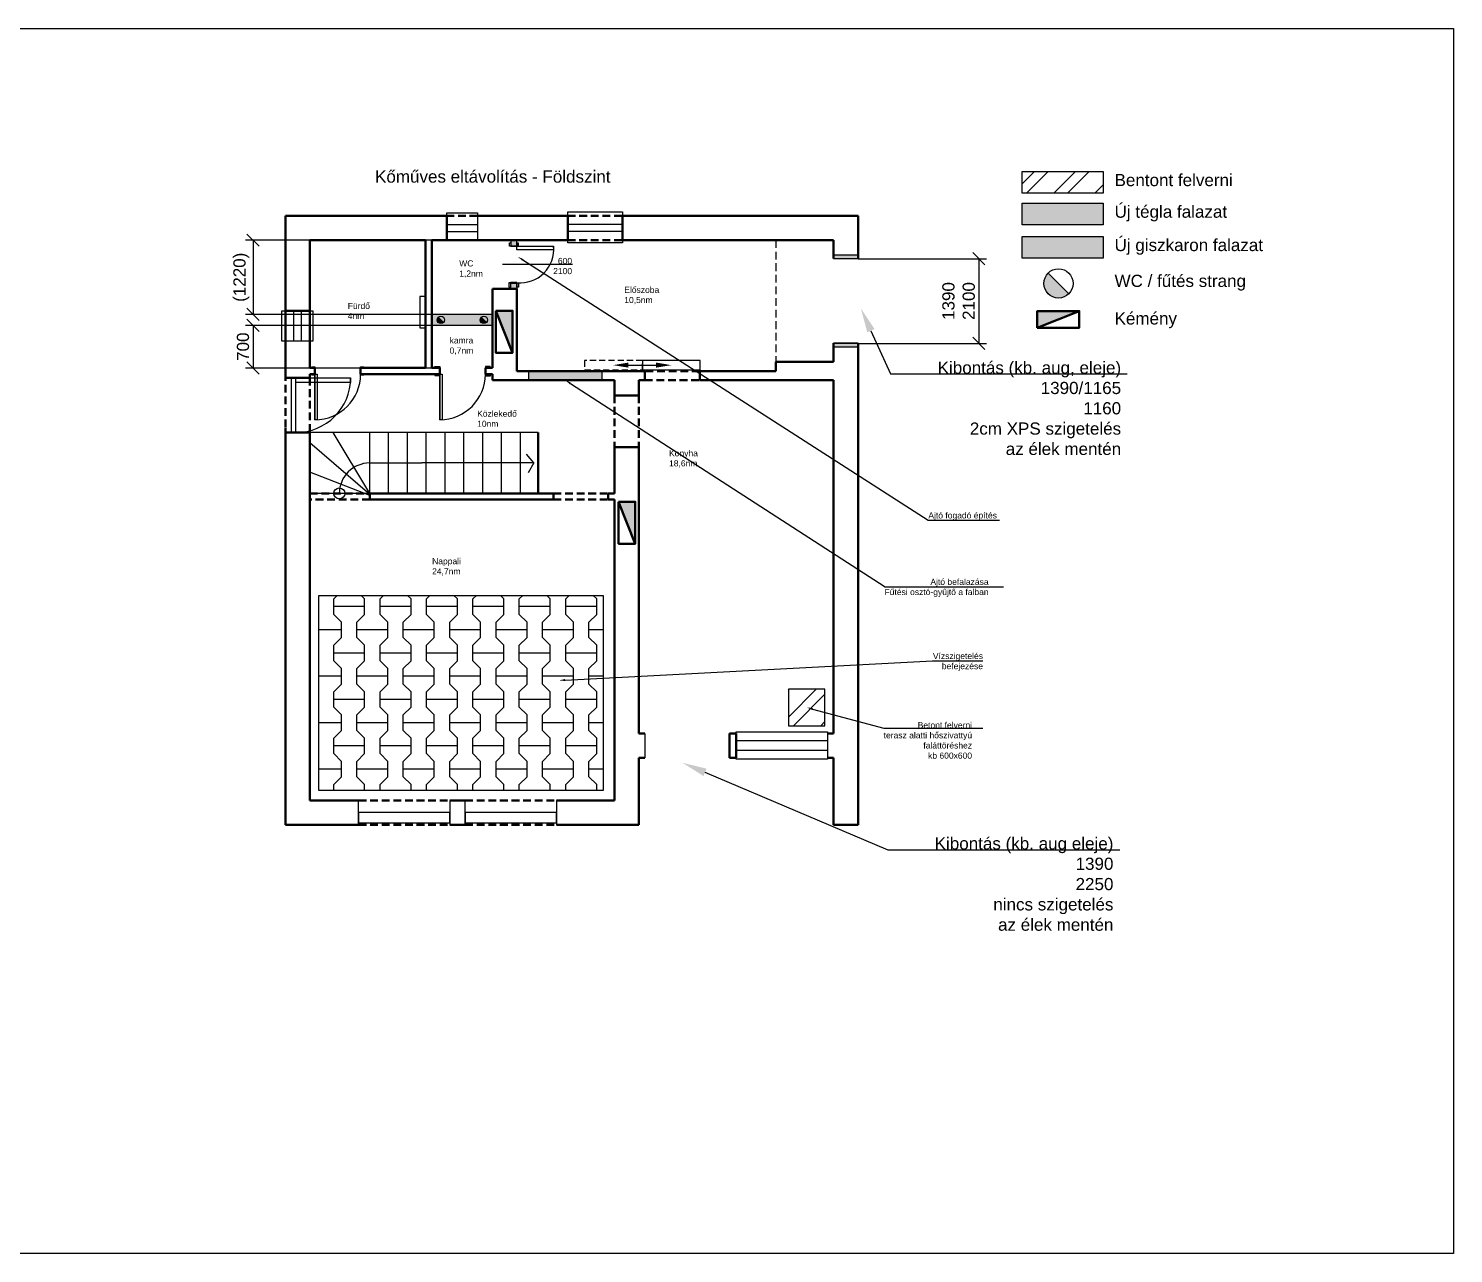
# Model space of a CAD drawing. Header units: metres. Extents: x -98677 to 89321, y -16450 to 242692.
# Drawn here: x -25063 to -1666, y -16450 to 3665 of the extents above; entities that cross this region are included whole.
import ezdxf
from ezdxf import colors
from ezdxf.entities.mleader import LeaderData, LeaderLine
from ezdxf.math import Vec2, Vec3

# ---------------------------------------------------------------- set-up
doc = ezdxf.new("R2010")
doc.units = ezdxf.units.M
doc.header["$LTSCALE"] = 0.001
doc.linetypes.add('DASHED', pattern=[19.05, 12.7, -6.35])
for name, color, linetype, lineweight in [('ajtók', 7, 'Continuous', 25), ('külső fal', 7, 'Continuous', 50), ('külső fal - sz', 7, 'DASHED', 50)]:
    doc.layers.add(name, color=color, linetype=linetype, lineweight=lineweight)
for name, color, linetype in [('fűtés', 8, 'Continuous'), ('lépcső', 170, 'Continuous'), ('Méret', 7, 'Continuous'), ('szagatott', 7, 'DASHED'), ('újfal', 1, 'Continuous'), ('újfal - gipszkarton', 1, 'Continuous'), ('újfal - gipszkarton - sraff', 9, 'Continuous')]:
    doc.layers.add(name, color=color, linetype=linetype)
doc.styles.add('dada', font='arial.ttf', dxfattribs={"height": 80})
doc.styles.get("Standard").update_dxf_attribs({"font": 'arial.ttf'})
doc.dimstyles.new('big folyamatos', dxfattribs={"dimscale": 100, "dimtxt": 2, "dimasz": 2, "dimexe": 1.25, "dimexo": 0, "dimtad": 1, "dimtxsty": 'Standard', "dimblk": 'OBLIQUE', "dimcen": 2.5, "dimadec": 0, "dimazin": 0, "dimtfac": 1, "dimtmove": 0, "dimatfit": 3, "dimldrblk": 'OBLIQUE', "dimfxl": 1, "dimarcsym": 0})
doc.dimstyles.new('big ISO-25', dxfattribs={"dimscale": 100, "dimtxt": 2.5, "dimasz": 2.5, "dimexe": 1.25, "dimexo": 0, "dimtad": 1, "dimtxsty": 'Standard', "dimcen": 2.5, "dimadec": 0, "dimazin": 0, "dimtfac": 1, "dimtmove": 0, "dimatfit": 3, "dimfxl": 1, "dimarcsym": 0})

# ---------------------------------------------------------------- blocks, each defined once
blk = doc.blocks.new('*D43')
at = {"layer": 'ajtók', "color": 0, "lineweight": -2, "ltscale": 10000}
blk.add_line((-15213, -1863), (-14758, -1863), dxfattribs=at)
at = {"layer": 'ajtók', "color": 0, "ltscale": 10000}
for points in [[(-15213, -1821), (-15213, -1904), (-15463, -1863)], [(-14758, -1904), (-14758, -1821), (-14508, -1863)]]:
    blk.add_solid(points, dxfattribs=at)
at = {"layer": 'Defpoints', "color": 0, "ltscale": 10000}
for p in [(-15463, -1842), (-14508, -1863), (-14508, -1863)]:
    blk.add_point(p, dxfattribs=at)
blk = doc.blocks.new('_Oblique')
at = {"color": 0, "linetype": 'ByBlock', "lineweight": -2}
blk.add_line((-0.5, -0.5), (0.5, 0.5), dxfattribs=at)
blk = doc.blocks.new('*D44')
at = {"layer": 'Defpoints', "color": 0, "ltscale": 10000}
for p in [(-11443, -115), (-11443, -1505), (-9459, -1505)]:
    blk.add_point(p, dxfattribs=at)
at = {"layer": 'Méret', "color": 0, "lineweight": -2, "ltscale": 10000}
for p, q in [((-11443, -115), (-9334, -115)), ((-9459, -115), (-9459, -1505)), ((-11443, -1505), (-9334, -1505))]:
    blk.add_line(p, q, dxfattribs=at)
at = {"layer": 'Méret', "color": 0, "lineweight": -2, "ltscale": 10000, "xscale": 200, "yscale": 200, "zscale": 200}
for p, rotation in [((-9459, -115), 90), ((-9459, -1505), 270)]:
    blk.add_blockref('_Oblique', p, dxfattribs=dict(at, rotation=rotation))
at = {"layer": 'Méret', "color": 0, "ltscale": 10000, "insert": (-9791, -810), "char_height": 200, "attachment_point": 5, "rotation": 90}
blk.add_mtext('1390\\P2100', dxfattribs=at)
blk = doc.blocks.new('_None')
blk = doc.blocks.new('*D48')
at = {"layer": 'Defpoints', "color": 0, "ltscale": 10000}
for p in [(-18443, -1210), (-21376, -1910), (-18443, -1910)]:
    blk.add_point(p, dxfattribs=at)
at = {"layer": 'Méret', "color": 0, "lineweight": -2, "ltscale": 10000}
for p, q in [((-18443, -1210), (-21501, -1210)), ((-21376, -1210), (-21376, -1910)), ((-18443, -1910), (-21501, -1910))]:
    blk.add_line(p, q, dxfattribs=at)
at = {"layer": 'Méret', "color": 0, "lineweight": -2, "ltscale": 10000, "xscale": 200, "yscale": 200, "zscale": 200}
for p, rotation in [((-21376, -1210), 90), ((-21376, -1910), 270)]:
    blk.add_blockref('_Oblique', p, dxfattribs=dict(at, rotation=rotation))
at = {"layer": 'Méret', "color": 0, "ltscale": 10000, "insert": (-21541, -1560), "char_height": 200, "attachment_point": 5, "rotation": 90}
blk.add_mtext('700', dxfattribs=at)
blk = doc.blocks.new('*D49')
at = {"layer": 'Defpoints', "color": 0, "ltscale": 10000}
for p in [(-18443, 190), (-21376, -1030), (-18443, -1030)]:
    blk.add_point(p, dxfattribs=at)
at = {"layer": 'Méret', "color": 0, "lineweight": -2, "ltscale": 10000}
for p, q in [((-18443, 190), (-21501, 190)), ((-21376, 190), (-21376, -1030)), ((-18443, -1030), (-21501, -1030))]:
    blk.add_line(p, q, dxfattribs=at)
at = {"layer": 'Méret', "color": 0, "lineweight": -2, "ltscale": 10000, "xscale": 200, "yscale": 200, "zscale": 200}
for p, rotation in [((-21376, 190), 90), ((-21376, -1030), 270)]:
    blk.add_blockref('_Oblique', p, dxfattribs=dict(at, rotation=rotation))
at = {"layer": 'Méret', "color": 0, "ltscale": 10000, "insert": (-21570, -420), "char_height": 200, "attachment_point": 5, "rotation": 90}
blk.add_mtext('(1220)', dxfattribs=at)

msp = doc.modelspace()

# ---------------------------------------------------------------- hatches: boundary and pattern name
at = {"layer": 'fűtés', "ltscale": 10000}
for points in [[(-8321.41, -351.159), (-7981.998, -690.571, -1)], [(-18334.212, -1077.799), (-18249.359, -1162.652, -1)], [(-17629.842, -1077.799), (-17544.989, -1162.652, -1)]]:
    msp.add_hatch(color=256, dxfattribs=at).paths.add_polyline_path(points)
at = {"layer": 'külső fal', "ltscale": 10000}
for points in [[(-17390.089, -969.718), (-17115.743, -969.718), (-17115.743, -1660.206)], [(-8499.837, -1250.224), (-8499.837, -975.879), (-7809.349, -975.879)], [(-15374.336, -4105.764), (-15099.99, -4105.764), (-15099.99, -4796.252)]]:
    msp.add_hatch(color=256, dxfattribs=at).paths.add_polyline_path(points)
at = {"layer": 'újfal', "ltscale": 10000}
h = msp.add_hatch(dxfattribs=at)
h.set_pattern_fill('ANSI32', color=256, scale=50, style=0)
h.set_pattern_definition([(45, (31387.56, 6897.4), (-336.7596, 336.7596), []), (45, (31612.06, 6897.4), (-336.7596, 336.7596), [])])
h.paths.add_polyline_path([(-8747.39, 1314.429), (-8747.39, 958.382), (-7415.507, 958.382), (-7415.507, 1314.429)])
for points in [[(-8747.39, 795.576), (-8747.39, 439.528), (-7415.507, 439.528), (-7415.507, 795.576)], [(-15647.125, -2109.531), (-15647.125, -1959.531), (-16852.794, -1959.531), (-16852.794, -2109.531)]]:
    msp.add_hatch(color=256, dxfattribs=at).paths.add_polyline_path(points)
h = msp.add_hatch(color=256, dxfattribs=at)
h.paths.add_polyline_path([(-17143.107, 142.849), (-17143.107, 90.469), (-17043.107, 90.469), (-17043.107, 139.684), (-17043.107, 190.469), (-17143.107, 190.469)])
h.paths.add_polyline_path([(-17043.107, -609.531), (-17043.107, -580.535), (-17043.107, -509.531), (-17143.107, -509.531), (-17143.107, -580.535), (-17143.107, -609.531)])
h = msp.add_hatch(color=256, dxfattribs=at)
h.paths.add_polyline_path([(-11843.107, -114.531), (-11443.107, -114.531), (-11443.107, -52.45), (-11843.107, -52.45)])
h.paths.add_polyline_path([(-11843.107, -1504.531), (-11843.107, -1560.348), (-11443.107, -1560.348), (-11443.107, -1504.531)])
h = msp.add_hatch(dxfattribs=at)
h.set_pattern_fill('FINETTA', color=256, scale=5, angle=90, style=0)
h.set_pattern_definition([(90, (5601.3, 5474), (-381, 381), [254, -508]), (90, (5474.3, 5855), (-381, 381), [254, -508]), (180, (5601.3, 5601), (-381, -381), [508, -254]), (135, (5601.3, 5728), (-381, -381), [179.605, -359.21]), (225, (5601.3, 5474), (381, -381), [179.605, -359.21])])
h.paths.add_polyline_path([(-20297.312, -5644.898), (-20297.312, -8848.832), (-15625.843, -8848.832), (-15625.843, -5644.898)])
h.paths.add_polyline_path([(-18508.184, -5680.542), (-18508.184, -6110.828), (-17911.14, -6110.828), (-17911.14, -5680.542)], flags=24)
h = msp.add_hatch(dxfattribs=at)
h.set_pattern_fill('ANSI32', color=256, scale=50, style=0)
h.set_pattern_definition([(45, (34824.5, 6092.05), (-336.7596, 336.7596), []), (45, (35049, 6092.05), (-336.7596, 336.7596), [])])
h.paths.add_polyline_path([(-12585.756, -7184.27), (-12585.756, -7784.27), (-11985.756, -7784.27), (-11985.756, -7184.27)])
at = {"layer": 'újfal - gipszkarton - sraff', "ltscale": 10000}
for points in [[(-8747.39, 247.898), (-8747.39, -108.15), (-7415.507, -108.15), (-7415.507, 247.898)], [(-18443.107, -1209.531), (-17443.107, -1209.531), (-17443.107, -1029.531), (-18443.107, -1029.531)]]:
    msp.add_hatch(color=256, dxfattribs=at).paths.add_polyline_path(points)

# ---------------------------------------------------------------- linework, layer by layer
at = {"ltscale": 10000}
msp.add_lwpolyline([(-18543.107, -735.709), (-18637.778, -735.709), (-18637.778, -1248.91), (-18543.107, -1248.91)], close=True, dxfattribs=at)
at = {"layer": 'ajtók'}
for p, q in [((-17043.107, 90.469), (-17166.345, 90.469)), ((-17093.107, 90.469), (-16443.107, 90.469)), ((-11843.107, -114.531), (-11443.107, -114.531)), ((-11843.107, -114.531), (-11443.107, -114.531)), ((-17043.107, -509.531), (-17177.304, -509.531)), ((-11843.107, -1504.531), (-11443.107, -1504.531)), ((-11443.107, -1504.531), (-11843.107, -1504.531)), ((-20359.556, -2009.531), (-20359.556, -1909.531)), ((-20359.556, -2009.531), (-20359.556, -2759.531)), ((-19609.556, -1909.531), (-19609.556, -2009.531)), ((-18311.422, -2009.531), (-18311.422, -1909.531)), ((-18311.422, -2009.531), (-18311.422, -2759.531)), ((-17561.422, -1909.531), (-17561.422, -2009.531)), ((-14943.107, -7909.531), (-14943.107, -8309.531)), ((-13553.107, -8010.095), (-13553.107, -7944.982)), ((-11943.107, -7909.531), (-11943.107, -8309.531)), ((-19643.107, -9409.531), (-19643.107, -9009.531)), ((-18143.107, -9009.531), (-18143.107, -9409.531)), ((-17893.107, -9409.531), (-17893.107, -9009.531)), ((-16393.107, -9009.531), (-16393.107, -9409.531))]:
    msp.add_line(p, q, dxfattribs=at)
at = {"layer": 'ajtók', "ltscale": 10000}
for points in [[(-17693.107, 185.276), (-18193.107, 185.276), (-18193.107, 637.647), (-17693.107, 637.647)], [(-16209.966, 653.156), (-15309.966, 653.156), (-15309.966, 143.292), (-16209.966, 143.292)], [(-16209.966, 453.038), (-15309.966, 453.038), (-15309.966, 333.539), (-16209.966, 333.539)], [(-17143.107, 90.469), (-17166.345, 90.469), (-17166.345, 142.849), (-17143.107, 142.849)], [(-17043.107, 90.469), (-17016.967, 90.469), (-17016.967, 139.684), (-17043.107, 139.684)], [(-17043.107, 90.469), (-16443.914, 90.469), (-16443.914, 28.217), (-17043.107, 28.217)], [(-17143.107, -509.531), (-17177.304, -509.531), (-17177.304, -580.535), (-17143.107, -580.535)], [(-17043.107, -509.531), (-17015.573, -509.531), (-17015.573, -580.535), (-17043.107, -580.535)], [(-20905.794, -1469.862), (-20905.794, -969.862), (-20395.929, -969.862), (-20395.929, -1469.862)], [(-14982.979, -1937.776), (-14032.979, -1937.776), (-14032.979, -1787.776), (-14982.979, -1787.776)], [(-20673.935, -2069.531), (-20750.944, -2069.531), (-20750.944, -2969.531), (-20673.935, -2969.531)], [(-20673.935, -2069.531), (-19773.935, -2069.531), (-19773.935, -2145.646), (-20673.935, -2145.646)], [(-20359.556, -1909.531), (-20410.53, -1909.531), (-20410.53, -1891.275), (-20359.556, -1891.275)], [(-20359.556, -2027.787), (-20410.53, -2027.787), (-20410.53, -2009.531), (-20359.556, -2009.531)], [(-19558.582, -1909.531), (-19609.556, -1909.531), (-19609.556, -1891.275), (-19558.582, -1891.275)], [(-19558.582, -2027.787), (-19609.556, -2027.787), (-19609.556, -2009.531), (-19558.582, -2009.531)], [(-18311.422, -1909.531), (-18392.847, -1909.531), (-18392.847, -1885.333), (-18311.422, -1885.333)], [(-18311.422, -2009.531), (-18392.847, -2009.531), (-18392.847, -2034.519), (-18311.422, -2034.519)], [(-17561.422, -1909.531), (-17482.097, -1909.531), (-17482.097, -1883.258), (-17561.422, -1883.258)], [(-17561.422, -2009.531), (-17483.88, -2009.531), (-17483.88, -2045.488), (-17561.422, -2045.488)]]:
    msp.add_lwpolyline(points, close=True, dxfattribs=at)
for points in [[(-17693.107, 327.9), (-18193.107, 327.9), (-18193.107, 447.4), (-17693.107, 447.4)], [(-20705.676, -1469.862), (-20705.676, -969.862), (-20586.176, -969.862), (-20586.176, -1469.862)]]:
    msp.add_lwpolyline(points, dxfattribs=at)
at = {"layer": 'ajtók', "linetype": 'DASHED', "ltscale": 8000}
msp.add_lwpolyline([(-15932.979, -1937.776), (-14982.979, -1937.776), (-14982.979, -1787.776), (-15932.979, -1787.776)], close=True, dxfattribs=at)
at = {"layer": 'ajtók'}
for points in [[(-20359.556, -2009.531), (-20321.554, -2009.531), (-20321.554, -2759.531), (-20359.556, -2759.531)], [(-18311.422, -2009.531), (-18271.422, -2009.531), (-18271.422, -2759.531), (-18311.422, -2759.531)], [(-13443.107, -7884.209), (-11943.107, -7884.209), (-11943.107, -8335.423), (-13443.107, -8335.423)], [(-13443.107, -8025.902), (-11943.107, -8025.902), (-11943.107, -8192.025), (-13443.107, -8192.025)]]:
    msp.add_lwpolyline(points, close=True, dxfattribs=at)
at = {"layer": 'ajtók', "color": 7}
for points in [[(-19643.107, -9379.15), (-18143.107, -9379.15), (-18143.107, -9209.531), (-19643.107, -9209.531)], [(-17893.107, -9379.15), (-16393.107, -9379.15), (-16393.107, -9209.531), (-17893.107, -9209.531)]]:
    msp.add_lwpolyline(points, close=True, dxfattribs=at)
at = {"layer": 'ajtók', "ltscale": 10000}
for centre, radius, start, end in [((-16988.375, 35.738), 548.008, 264.2681051, 5.7318949), ((-20673.935, -2069.531), 900, 270, 0)]:
    msp.add_arc(centre, radius, start, end, dxfattribs=at)
at = {"layer": 'ajtók'}
for centre in [(-20359.556, -2009.531), (-18311.422, -2009.531)]:
    msp.add_arc(centre, 750, 270, 0, dxfattribs=at)
at = {"layer": 'fűtés', "ltscale": 10000}
for p, q in [((-7981.998, -690.571), (-8321.41, -351.159)), ((-18249.359, -1162.652), (-18334.212, -1077.799)), ((-17544.989, -1162.652), (-17629.842, -1077.799))]:
    msp.add_line(p, q, dxfattribs=at)
for centre, radius in [((-8151.704, -520.865), 240), ((-18291.786, -1120.225), 60), ((-17587.416, -1120.225), 60)]:
    msp.add_circle(centre, radius, dxfattribs=at)
at = {"layer": 'külső fal'}
for p, q in [((-20843.107, 190.469), (-20843.107, 590.469)), ((-20843.107, 590.469), (-18193.107, 590.469)), ((-20843.107, 190.469), (-20843.107, 590.469)), ((-15309.966, 590.469), (-11443.107, 590.469)), ((-11843.107, 590.469), (-11443.107, 590.469)), ((-11443.107, 590.469), (-11443.107, -114.531)), ((-20843.107, -1995.317), (-20843.107, 190.469)), ((-20443.107, -1809.531), (-20443.107, 190.469)), ((-20443.107, 190.469), (-18543.107, 190.469)), ((-20443.107, 190.469), (-20443.107, -1909.531)), ((-18543.107, 190.469), (-20443.107, 190.469)), ((-18543.107, 190.469), (-18543.107, -1909.531)), ((-18543.107, -1909.531), (-18543.107, 190.469)), ((-18443.107, 190.469), (-17443.107, 190.469)), ((-18443.107, 190.469), (-18443.107, -1909.531)), ((-18443.107, 190.469), (-18443.107, -1909.531)), ((-16209.966, 190.469), (-18443.107, 190.469)), ((-11843.107, 190.469), (-15309.966, 190.469)), ((-11843.107, -114.531), (-11843.107, 190.469)), ((-17043.107, -609.531), (-17443.107, -609.531)), ((-17043.107, -609.531), (-17043.107, -1959.531)), ((-11843.107, -1504.531), (-11843.107, -1809.531)), ((-11843.107, -1809.531), (-11843.107, -1504.531)), ((-11443.107, -1504.531), (-11443.107, -8109.531)), ((-11843.107, -1809.531), (-12793.107, -1809.531)), ((-20443.107, -2069.531), (-20843.107, -2069.531)), ((-20443.107, -1909.531), (-20359.556, -1909.531)), ((-20443.107, -1909.531), (-20359.556, -1909.531)), ((-20359.556, -2009.531), (-20443.107, -2009.531)), ((-20359.556, -1909.531), (-20359.556, -2009.531)), ((-19609.556, -1909.531), (-18543.107, -1909.531)), ((-19609.556, -1909.531), (-18543.107, -1909.531)), ((-19609.556, -2009.531), (-19609.556, -1909.531)), ((-19609.556, -2009.531), (-18311.422, -2009.531)), ((-18311.422, -2009.531), (-19609.556, -2009.531)), ((-18443.107, -1909.531), (-18311.422, -1909.531)), ((-18443.107, -1909.531), (-18311.422, -1909.531)), ((-18311.422, -1909.531), (-18311.422, -2009.531)), ((-17561.422, -1909.531), (-17443.107, -1909.531)), ((-17561.422, -1909.531), (-17443.107, -1909.531)), ((-17561.422, -2009.531), (-17561.422, -1909.531)), ((-17443.107, -2009.531), (-17561.422, -2009.531)), ((-17043.107, -1959.531), (-14943.107, -1959.531)), ((-14943.107, -1959.531), (-14943.107, -2109.531)), ((-14043.107, -2109.531), (-14043.107, -1959.531)), ((-14043.107, -2109.531), (-14043.107, -1959.531)), ((-17443.107, -2109.531), (-15443.107, -2109.531)), ((-15443.107, -2109.531), (-17443.107, -2109.531)), ((-14943.107, -2109.531), (-15043.107, -2109.531)), ((-11843.107, -7909.531), (-11843.107, -2109.531)), ((-20843.107, -9409.531), (-20843.107, -2895.317)), ((-20843.107, -2969.531), (-20443.107, -2969.531)), ((-20843.107, -2969.531), (-20443.107, -2969.531)), ((-20443.107, -2895.317), (-20443.107, -9009.531)), ((-16693.107, -3969.531), (-16693.107, -2969.531)), ((-19460.198, -3969.531), (-16443.107, -3969.531)), ((-19243.107, -3969.531), (-19460.198, -3969.531)), ((-19460.198, -3969.531), (-19460.198, -4069.531)), ((-16443.107, -3969.531), (-19243.107, -3969.531)), ((-15543.107, -3969.531), (-15543.107, -4069.531)), ((-15543.107, -3969.531), (-15443.107, -3969.531)), ((-16443.107, -4069.531), (-19460.198, -4069.531)), ((-19460.198, -4069.531), (-16443.107, -4069.531)), ((-15443.107, -4069.531), (-15543.107, -4069.531)), ((-15443.107, -9009.531), (-15443.107, -4069.531)), ((-15443.107, -9009.531), (-15443.107, -4069.531)), ((-15043.107, -7909.531), (-14943.107, -7909.531)), ((-13553.107, -7909.531), (-13553.107, -8309.531)), ((-13553.107, -7909.531), (-13443.107, -7909.531)), ((-13443.107, -8309.531), (-13443.107, -7909.531)), ((-11943.107, -7909.531), (-11843.107, -7909.531)), ((-11443.107, -8109.531), (-11443.107, -8109.531)), ((-11443.107, -8109.531), (-11443.107, -8109.531)), ((-11443.107, -8109.531), (-11443.107, -8509.531)), ((-11443.107, -8109.531), (-11443.107, -8509.531)), ((-15043.107, -8309.531), (-15043.107, -9009.531)), ((-15043.107, -8309.531), (-14943.107, -8309.531)), ((-13553.107, -8309.531), (-13443.107, -8309.531)), ((-11943.107, -8309.531), (-11843.107, -8309.531)), ((-11843.107, -9409.531), (-11843.107, -8309.531)), ((-15043.107, -8509.531), (-15043.107, -9009.531)), ((-11843.107, -9409.531), (-11843.107, -8509.531)), ((-11443.107, -9409.531), (-11443.107, -8509.531)), ((-11443.107, -8509.531), (-11443.107, -9409.531)), ((-20443.107, -9009.531), (-19643.107, -9009.531)), ((-18143.107, -9009.531), (-17893.107, -9009.531)), ((-16393.107, -9009.531), (-15443.107, -9009.531)), ((-15043.107, -9409.531), (-15043.107, -9009.531)), ((-15043.107, -9009.531), (-15043.107, -9409.531)), ((-20443.107, -9409.531), (-20843.107, -9409.531)), ((-19643.107, -9409.531), (-20843.107, -9409.531)), ((-18143.107, -9409.531), (-17893.107, -9409.531)), ((-16393.107, -9409.531), (-15043.107, -9409.531)), ((-11443.107, -9409.531), (-11843.107, -9409.531)), ((-11443.107, -9409.531), (-11843.107, -9409.531))]:
    msp.add_line(p, q, dxfattribs=at)
at = {"layer": 'külső fal', "ltscale": 10000}
for p, q in [((-18193.107, 590.469), (-18193.107, 190.469)), ((-17693.107, 590.469), (-16209.966, 590.469)), ((-16209.966, 190.469), (-16209.966, 590.469)), ((-15309.966, 190.469), (-15309.966, 590.469)), ((-17443.107, -609.531), (-17443.107, -1909.531)), ((-17143.107, -509.531), (-17043.107, -509.531)), ((-20443.107, -969.862), (-20843.107, -969.862)), ((-17390.089, -969.718), (-17115.743, -1660.206)), ((-8499.837, -1250.224), (-7809.349, -975.879)), ((-12793.107, -1809.531), (-12793.107, -1959.531)), ((-20443.107, -2009.531), (-20443.107, -2069.531)), ((-17443.107, -2009.531), (-17443.107, -2109.531)), ((-14043.107, -1959.531), (-12793.107, -1959.531)), ((-15443.107, -2109.531), (-15443.107, -2359.531)), ((-15043.107, -2109.531), (-15043.107, -2359.531)), ((-14043.107, -2109.531), (-11843.107, -2109.531)), ((-15443.107, -2359.531), (-15043.107, -2359.531)), ((-15443.107, -3209.531), (-15443.107, -3969.531)), ((-15443.107, -3209.531), (-15043.107, -3209.531)), ((-15043.107, -3209.531), (-15043.107, -7909.531)), ((-16443.107, -3969.531), (-16443.107, -4069.531)), ((-15374.336, -4105.764), (-15099.99, -4796.252))]:
    msp.add_line(p, q, dxfattribs=at)
for points in [[(-17390.089, -969.718), (-17115.743, -969.718), (-17115.743, -1660.206), (-17390.089, -1660.206)], [(-8499.837, -1250.224), (-8499.837, -975.879), (-7809.349, -975.879), (-7809.349, -1250.224)], [(-15374.336, -4105.764), (-15099.99, -4105.764), (-15099.99, -4796.252), (-15374.336, -4796.252)]]:
    msp.add_lwpolyline(points, close=True, dxfattribs=at)
at = {"layer": 'külső fal - sz', "ltscale": 10000}
for p, q in [((-17693.107, 590.469), (-18193.107, 590.469)), ((-16209.966, 590.469), (-15309.966, 590.469)), ((-17693.107, 190.469), (-18193.107, 190.469)), ((-16209.966, 190.469), (-15309.966, 190.469)), ((-20843.107, -1469.862), (-20843.107, -969.862)), ((-20443.107, -1469.862), (-20443.107, -969.862)), ((-20843.107, -1995.317), (-20843.107, -2895.317)), ((-20443.107, -2069.531), (-20443.107, -2895.317)), ((-14043.107, -1959.531), (-14943.107, -1959.531)), ((-14943.107, -2109.531), (-14043.107, -2109.531)), ((-15443.107, -2359.531), (-15443.107, -3209.531)), ((-15043.107, -2359.531), (-15043.107, -3209.531)), ((-16443.107, -3969.531), (-15543.107, -3969.531)), ((-16443.107, -4069.531), (-15543.107, -4069.531)), ((-19643.107, -9009.531), (-18143.107, -9009.531)), ((-17893.107, -9009.531), (-16393.107, -9009.531)), ((-19643.107, -9409.531), (-18143.107, -9409.531)), ((-17893.107, -9409.531), (-16393.107, -9409.531))]:
    msp.add_line(p, q, dxfattribs=at)
at = {"layer": 'külső fal - sz', "linetype": 'DASHED', "ltscale": 10000}
for p, q in [((-20443.107, -3969.531), (-19460.198, -3969.531)), ((-19460.198, -4069.531), (-20443.107, -4069.531))]:
    msp.add_line(p, q, dxfattribs=at)
at = {"layer": 'lépcső'}
for p, q in [((-20443.107, -2909.531), (-20443.107, -5009.531)), ((-16693.107, -2969.531), (-20443.107, -2969.531)), ((-19460.198, -3969.531), (-20060.198, -2969.531)), ((-19460.198, -3969.531), (-19460.198, -2969.531)), ((-19150.914, -3969.531), (-19150.914, -2969.531)), ((-18841.63, -3969.531), (-18841.63, -2969.531)), ((-18532.346, -3969.531), (-18532.346, -2969.531)), ((-18223.062, -3969.531), (-18223.062, -2969.531)), ((-17913.778, -3969.531), (-17913.778, -2969.531)), ((-17604.495, -3969.531), (-17604.495, -2969.531)), ((-17295.211, -3969.531), (-17295.211, -2969.531)), ((-16985.927, -3969.531), (-16985.927, -2969.531)), ((-19460.198, -3986.636), (-20443.107, -3139.524)), ((-16763.996, -3469.531), (-18603.003, -3469.531)), ((-16763.996, -3469.531), (-16886.091, -3324.52)), ((-16763.996, -3469.531), (-16861.376, -3629.341)), ((-19460.198, -4002.934), (-20443.107, -3620.577)), ((-19460.198, -3969.531), (-19460.198, -4069.531)), ((-16693.107, -3969.531), (-19460.198, -3969.531)), ((-19153.416, -4069.531), (-19460.198, -4069.531)), ((-18846.634, -4069.531), (-19153.416, -4069.531))]:
    msp.add_line(p, q, dxfattribs=at)
at = {"layer": 'lépcső', "ltscale": 10000}
for p, q in [((-19460.198, -3469.531), (-18603.003, -3469.531)), ((-19468.743, -3969.531), (-20451.652, -3969.531))]:
    msp.add_line(p, q, dxfattribs=at)
msp.add_circle((-19960.198, -3969.531), 89.727, dxfattribs=at)
msp.add_arc((-19460.198, -3969.531), 500, 90, 180, dxfattribs=at)
at = {"layer": 'Méret', "ltscale": 10000}
msp.add_lwpolyline([(-48460.952, 3664.816), (-1665.727, 3664.816), (-1665.727, -16449.836), (-48460.952, -16449.836)], close=True, dxfattribs=at)
at = {"layer": 'szagatott', "ltscale": 10000}
msp.add_line((-12793.107, 190.469), (-12793.107, -1959.531), dxfattribs=at)
at = {"layer": 'újfal', "ltscale": 10000}
for p, q in [((-17143.107, 190.469), (-17143.107, 90.469)), ((-17143.107, 190.469), (-17043.107, 190.469)), ((-17143.107, 90.469), (-17043.107, 90.469)), ((-17043.107, 90.469), (-17043.107, 190.469)), ((-11843.107, -52.45), (-11443.107, -52.45)), ((-17143.107, -609.531), (-17143.107, -509.531)), ((-17143.107, -509.531), (-17043.107, -509.531)), ((-17143.107, -609.531), (-17043.107, -609.531)), ((-17043.107, -509.531), (-17043.107, -609.531)), ((-11843.107, -1560.348), (-11443.107, -1560.348))]:
    msp.add_line(p, q, dxfattribs=at)
at = {"layer": 'újfal'}
for p, q in [((-16852.794, -1959.531), (-16852.794, -2109.531)), ((-16852.794, -1959.531), (-15647.125, -1959.531)), ((-15647.125, -1959.531), (-15647.125, -2109.531)), ((-15647.125, -2109.531), (-16852.794, -2109.531))]:
    msp.add_line(p, q, dxfattribs=at)
at = {"layer": 'újfal', "ltscale": 10000}
for points in [[(-8747.39, 1314.429), (-7415.507, 1314.429), (-7415.507, 958.382), (-8747.39, 958.382)], [(-8747.39, 795.576), (-7415.507, 795.576), (-7415.507, 439.528), (-8747.39, 439.528)], [(-8747.39, 247.898), (-7415.507, 247.898), (-7415.507, -108.15), (-8747.39, -108.15)], [(-20297.312, -5644.898), (-15625.843, -5644.898), (-15625.843, -8848.832), (-20297.312, -8848.832)], [(-12585.756, -7784.27), (-11985.756, -7784.27), (-11985.756, -7184.27), (-12585.756, -7184.27)]]:
    msp.add_lwpolyline(points, close=True, dxfattribs=at)
at = {"layer": 'újfal - gipszkarton', "ltscale": 10000}
for p, q in [((-17443.107, -1029.531), (-18443.107, -1029.531)), ((-17443.107, -1209.531), (-18443.107, -1209.531))]:
    msp.add_line(p, q, dxfattribs=at)

# ---------------------------------------------------------------- texts
at = {"ltscale": 10000, "char_height": 100, "attachment_point": 1, "style": 'dada'}
for s, insert, width in [('WC\\P1,2nm', (-17990.824, -142.318), 494.43457), ('Előszoba\\P10,5nm', (-15281.266, -576.901), 719.0371), ('Fürdő\\P4nm', (-19821.34, -840.285), 809.90443), ('kamra\\P0,7nm', (-18148.855, -1406.559), 632.12053), ('Közlekedő\\P10nm', (-17696.954, -2609.168), 928.42703), ('Konyha\\P18,6nm', (-14546.34, -3259.019), 965.96606), ('Nappali\\P24,7nm', (-18436.469, -5031.739), 1257.45893)]:
    msp.add_mtext(s, dxfattribs=dict(at, insert=insert, width=width))
at = {"layer": 'újfal', "ltscale": 10000, "char_height": 200, "attachment_point": 1, "style": 'dada'}
for s, insert, width in [('Bentont felverni', (-7230.89, 1276.167), 2323.76762), ('Új tégla falazat', (-7230.89, 757.313), 2323.76762), ('Új giszkaron falazat', (-7230.89, 209.635), 3557.46099), ('WC / fűtés strang', (-7230.89, -379.031), 3557.46099), ('Kémény', (-7230.89, -995.852), 3557.46099)]:
    msp.add_mtext(s, dxfattribs=dict(at, insert=insert, width=width))
at = {"layer": 'újfal - gipszkarton', "ltscale": 10000, "insert": (-19373.149, 1333.761), "char_height": 200, "width": 4642.99057, "attachment_point": 1, "style": 'dada'}
msp.add_mtext('Kőműves eltávolítás - Földszint', dxfattribs=at)

# ---------------------------------------------------------------- dimensions: what is measured, and where the dimension line sits
at = {"layer": 'ajtók', "ltscale": 10000}
dim = msp.add_linear_dim(base=(-14507.979, -1862.776), p1=(-15462.912, -1841.942), p2=(-14507.979, -1862.776), text=' ', dimstyle='big ISO-25', override={"dimse1": 1, "dimse2": 1, "dimsd1": 0, "dimtofl": 1}, dxfattribs=at)
dim.commit()
dim.dimension.update_dxf_attribs({"geometry": '*D43', "text_midpoint": (-13677.573, -1650.037)})
at = {"layer": 'Méret', "ltscale": 10000}
for base, p1, p2, text, picture, middle in [((-21375.958, -1029.531), (-18443.107, 190.469), (-18443.107, -1029.531), '(<>)', '*D49', (-21569.563, -419.531)), ((-9458.999, -1504.531), (-11443.107, -114.531), (-11443.107, -1504.531), '<>\\P2100', '*D44', (-9790.689, -809.531))]:
    dim = msp.add_linear_dim(base=base, p1=p1, p2=p2, angle=90, text=text, dimstyle='big folyamatos', override={"dimtxsty": 'Standard'}, dxfattribs=at)
    dim.commit()
    dim.dimension.update_dxf_attribs({"geometry": picture, "text_midpoint": middle})
dim = msp.add_linear_dim(base=(-21375.958, -1909.531), p1=(-18443.107, -1209.531), p2=(-18443.107, -1909.531), angle=90, dimstyle='big folyamatos', dxfattribs=at)
dim.commit()
dim.dimension.update_dxf_attribs({"geometry": '*D48', "text_midpoint": (-21540.573, -1559.531)})

# ---------------------------------------------------------------- leaders
ml = msp.add_multileader_mtext('Standard', dxfattribs=at)
ml.set_content('600\\P2100', color=256, style='dada')
ml.set_leader_properties()
ml.set_arrow_properties(name='NONE')
ml.build(insert=Vec2(0, 0))
ml.multileader.update_dxf_attribs({"text_left_attachment_type": 6, "text_right_attachment_type": 6, "arrow_head_size": 100})
ctx = ml.context
ctx.base_point, ctx.char_height, ctx.arrow_head_size, ctx.plane_origin = Vec3(-16439.563, -203.751), 100, 100, Vec3(-17283.241, -203.751)
ctx.left_attachment, ctx.right_attachment, ctx.text_align_type = 6, 6, 2
notes = []
notes.append((ctx, [(0, (1, 1, 0), (-16447.563, -203.751), (1, 0), 8, [(0, [(-17283.241, -203.751)], 256, [])])]))
ctx.mtext.insert, ctx.mtext.alignment = Vec3(-16137.563, -102.046), 3
ml = msp.add_multileader_mtext('Standard', dxfattribs=at)
ml.set_content('Ajtó fogadó építés', color=256, style='dada')
ml.set_leader_properties()
ml.build(insert=Vec2(0, 0))
ml.multileader.update_dxf_attribs({"text_left_attachment_type": 6, "text_right_attachment_type": 6, "arrow_head_size": 100})
ctx = ml.context
ctx.base_point, ctx.char_height, ctx.arrow_head_size, ctx.plane_origin = Vec3(-10285.194, -4409.392), 100, 100, Vec3(-17029.932, -81.648)
ctx.left_attachment, ctx.right_attachment, ctx.text_align_type = 6, 6, 2
notes.append((ctx, [(0, (1, 1, 0), (-10293.194, -4409.392), (1, 0), 8, [(0, [(-17029.932, -81.648)], 256, [])])]))
ctx.mtext.insert, ctx.mtext.alignment = Vec3(-9162.389, -4279.992), 3
ml = msp.add_multileader_mtext('Standard', dxfattribs=at)
ml.set_content('Kibontás (kb. aug, eleje)\\P1390/1165\\P1160\\P2cm XPS szigetelés\\Paz élek mentén', color=256)
ml.set_leader_properties()
ml.build(insert=Vec2(0, 0))
ml.multileader.update_dxf_attribs({"text_left_attachment_type": 6, "text_right_attachment_type": 6, "arrow_head_size": 400, "scale": 100})
ctx = ml.context
ctx.base_point, ctx.scale, ctx.char_height, ctx.arrow_head_size, ctx.plane_origin = Vec3(-10107.661, -2007.426), 100, 200, 400, Vec3(-11396.436, -933.067)
ctx.left_attachment, ctx.right_attachment, ctx.text_align_type = 6, 6, 2
notes.append((ctx, [(0, (1, 1, 0), (-10907.661, -2007.426), (1, 0), 800, [(0, [(-11396.436, -933.067)], 256, [])])]))
ctx.mtext.insert, ctx.mtext.alignment = Vec3(-7123.123, -1804.152), 3
ml = msp.add_multileader_mtext('Standard', dxfattribs=at)
ml.set_content('Ajtó befalazása\\PFűtési osztó-gyűjtő a falban', color=256, style='dada')
ml.set_leader_properties()
ml.build(insert=Vec2(0, 0))
ml.multileader.update_dxf_attribs({"text_left_attachment_type": 6, "text_right_attachment_type": 6, "arrow_head_size": 100})
ctx = ml.context
ctx.base_point, ctx.char_height, ctx.arrow_head_size, ctx.plane_origin = Vec3(-10988.683, -5501.102), 100, 100, Vec3(-16249.96, -2109.531)
ctx.left_attachment, ctx.right_attachment, ctx.text_align_type = 6, 6, 2
notes.append((ctx, [(0, (1, 1, 0), (-10996.683, -5501.102), (1, 0), 8, [(0, [(-16249.96, -2109.531)], 256, [])])]))
ctx.mtext.insert, ctx.mtext.alignment = Vec3(-9299.371, -5371.702), 3
ml = msp.add_multileader_mtext('Standard', dxfattribs=at)
ml.set_content('Vízszigetelés\\Pbefejezése', color=256, style='dada')
ml.set_leader_properties()
ml.build(insert=Vec2(0, 0))
ml.multileader.update_dxf_attribs({"text_left_attachment_type": 6, "text_right_attachment_type": 6, "arrow_head_size": 100})
ctx = ml.context
ctx.base_point, ctx.char_height, ctx.arrow_head_size, ctx.plane_origin = Vec3(-10210.14, -6718.091), 100, 100, Vec3(-16352.217, -7038.721)
ctx.left_attachment, ctx.right_attachment, ctx.text_align_type = 6, 6, 2
notes.append((ctx, [(0, (1, 1, 0), (-10218.14, -6718.091), (1, 0), 8, [(0, [(-16352.217, -7038.721)], 256, [])])]))
ctx.mtext.insert, ctx.mtext.alignment = Vec3(-9391.087, -6588.691), 3
ml = msp.add_multileader_mtext('Standard', dxfattribs=at)
ml.set_content('Betont felverni\\Pterasz alatti hőszivattyú \\Pfaláttöréshez\\Pkb 600x600', color=256, style='dada')
ml.set_leader_properties()
ml.build(insert=Vec2(0, 0))
ml.multileader.update_dxf_attribs({"text_left_attachment_type": 6, "text_right_attachment_type": 6, "arrow_head_size": 100})
ctx = ml.context
ctx.base_point, ctx.char_height, ctx.arrow_head_size, ctx.plane_origin = Vec3(-11012.059, -7826), 100, 100, Vec3(-12285.756, -7484.27)
ctx.left_attachment, ctx.right_attachment, ctx.text_align_type = 6, 6, 2
notes.append((ctx, [(0, (1, 1, 0), (-11020.059, -7826), (1, 0), 8, [(0, [(-12285.756, -7484.27)], 256, [])])]))
ctx.mtext.insert, ctx.mtext.alignment = Vec3(-9570.564, -7724.294), 3
ml = msp.add_multileader_mtext('Standard', dxfattribs=at)
ml.set_content('Kibontás (kb. aug eleje)\\P1390\\P2250\\Pnincs szigetelés\\Paz élek mentén', color=256)
ml.set_leader_properties()
ml.build(insert=Vec2(0, 0))
ml.multileader.update_dxf_attribs({"text_left_attachment_type": 6, "text_right_attachment_type": 6, "arrow_head_size": 400, "scale": 100})
ctx = ml.context
ctx.base_point, ctx.scale, ctx.char_height, ctx.arrow_head_size, ctx.landing_gap_size, ctx.plane_origin = Vec3(-10154.502, -9820.075), 100, 200, 400, 0.02, Vec3(-14324.095, -8392.953)
ctx.left_attachment, ctx.right_attachment, ctx.text_align_type = 6, 6, 2
notes.append((ctx, [(0, (1, 1, 0), (-10954.502, -9820.075), (1, 0), 800, [(0, [(-14324.095, -8392.953)], 256, [])])]))
ctx.mtext.insert, ctx.mtext.alignment = Vec3(-7249.571, -9616.801), 3
for ctx, leaders in notes:
    for number, flags, end, landing, length, lines in leaders:
        leader = LeaderData()
        leader.index, (leader.has_last_leader_line, leader.has_dogleg_vector, leader.attachment_direction) = number, flags
        leader.last_leader_point, leader.dogleg_vector, leader.dogleg_length = Vec3(end), Vec3(landing), length
        for number, points, colour, breaks in lines:
            line = LeaderLine()
            line.index, line.vertices, line.color, line.breaks = number, Vec3.list(points), colors.encode_raw_color(colour), breaks
            leader.lines.append(line)
        ctx.leaders.append(leader)

doc.saveas('drawing.dxf')
